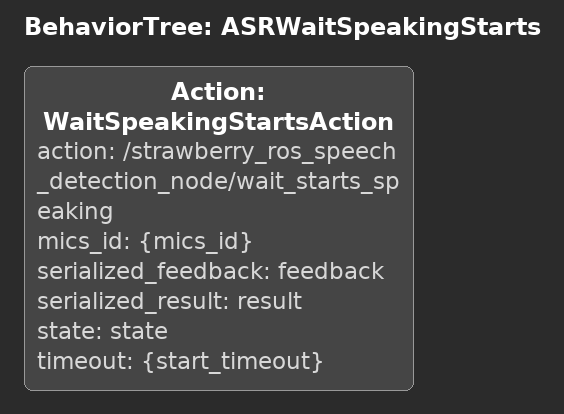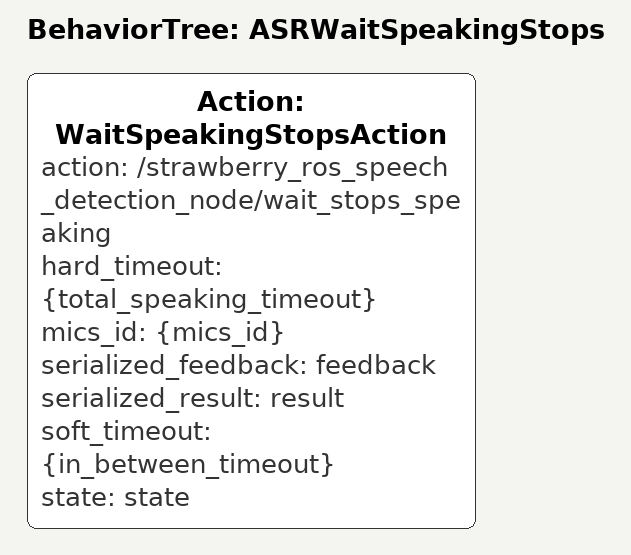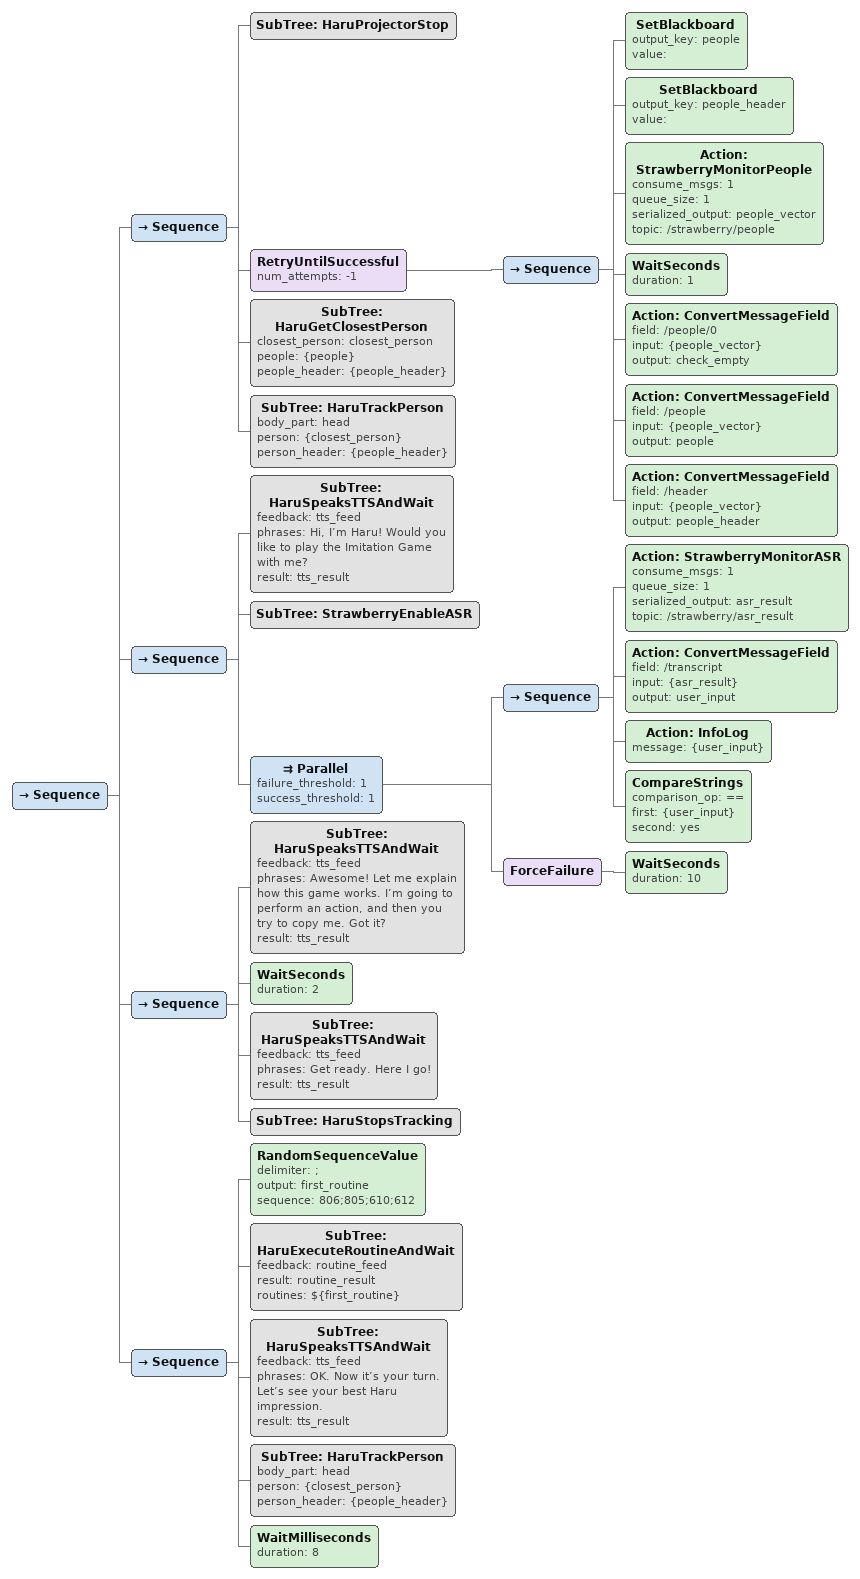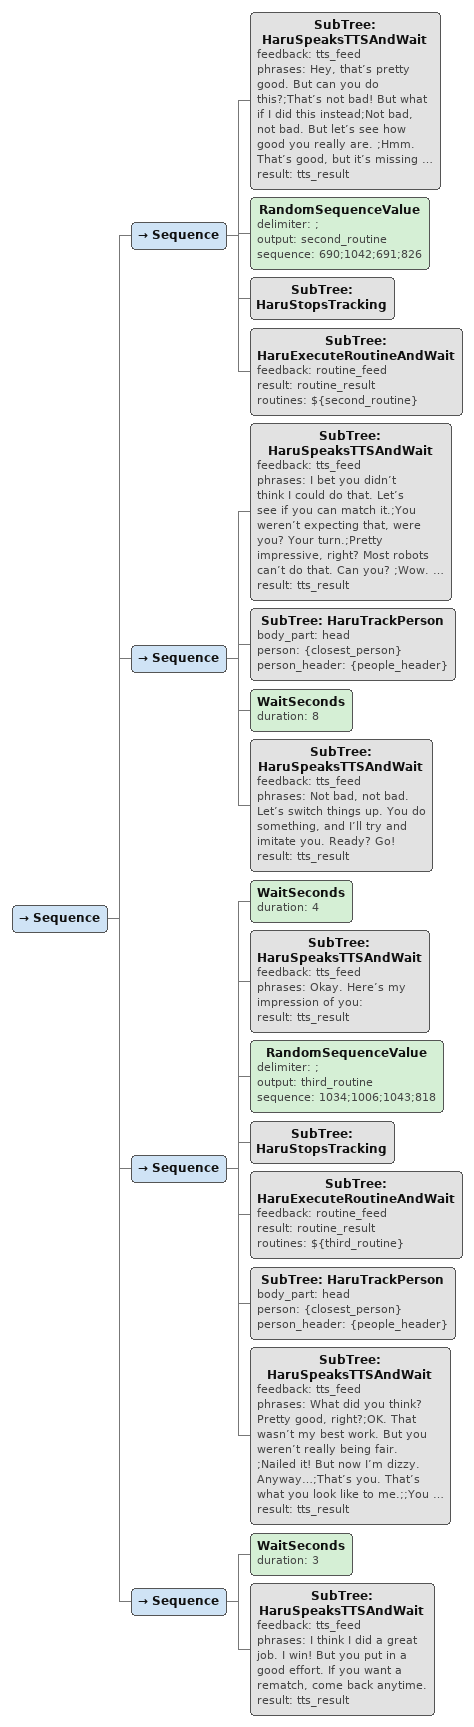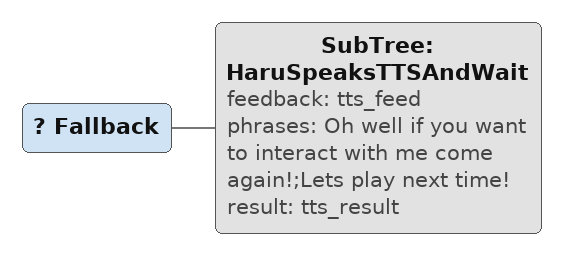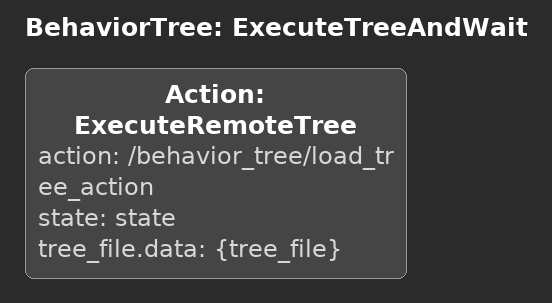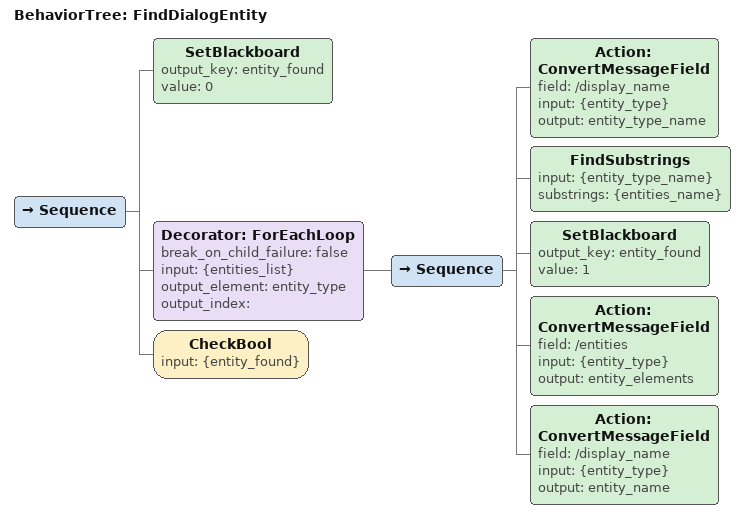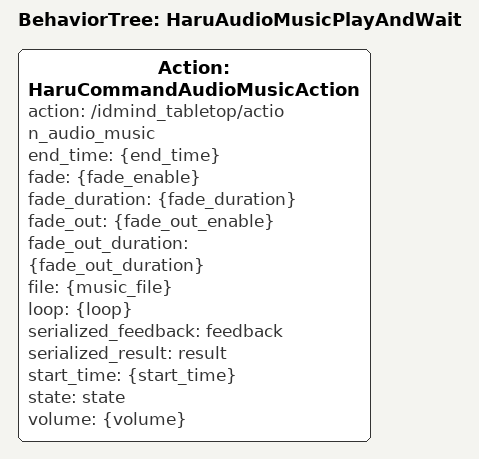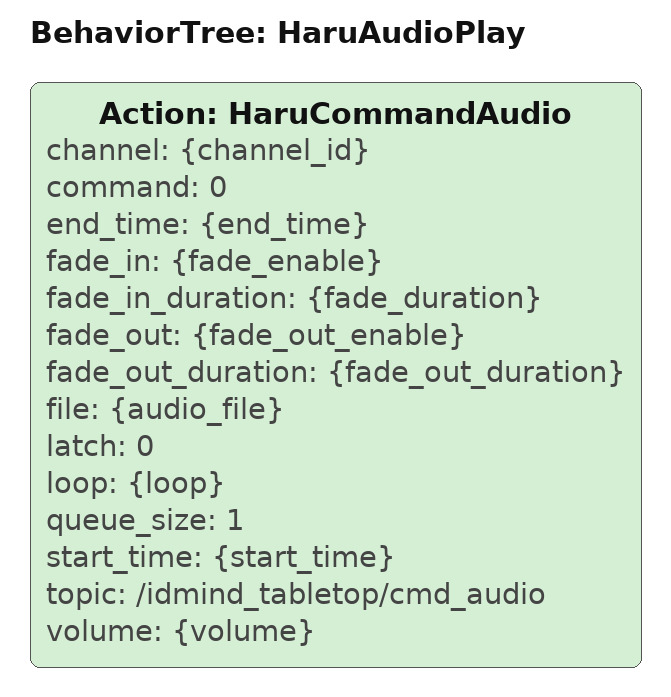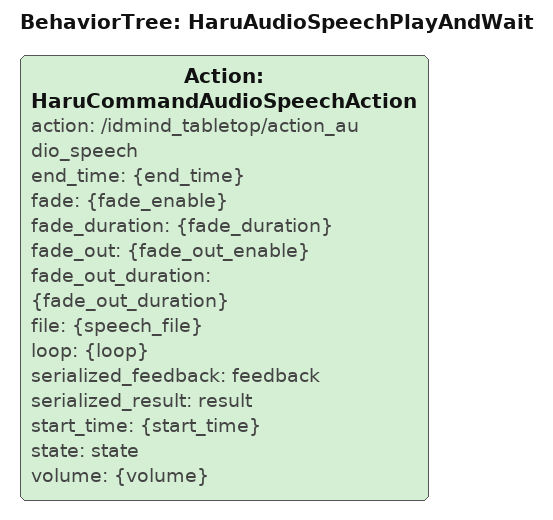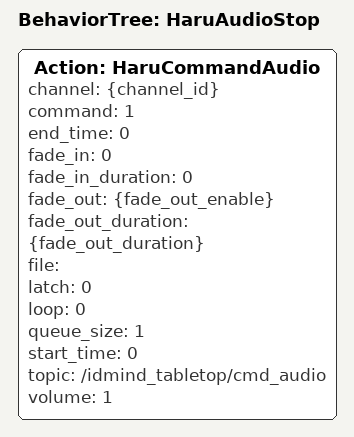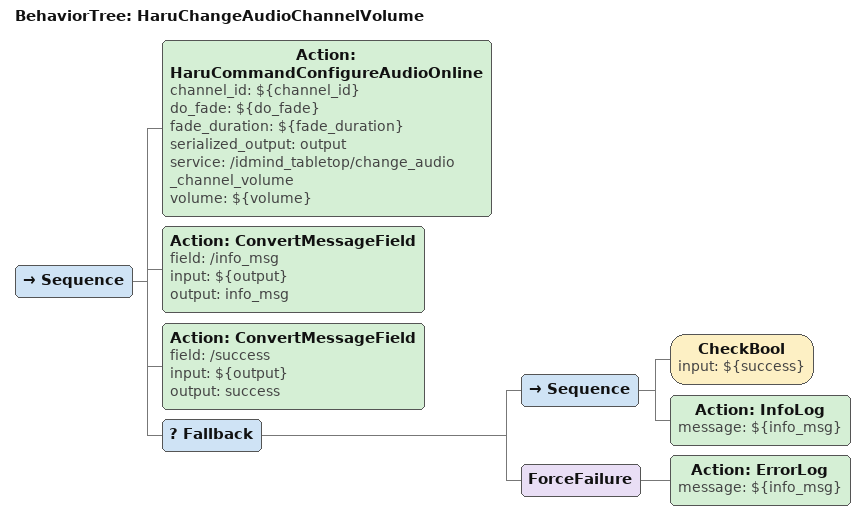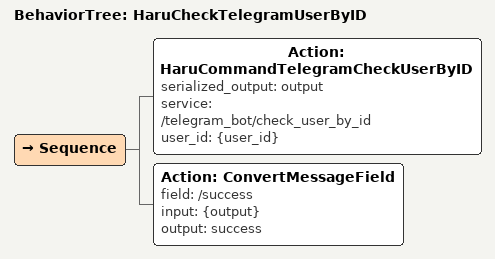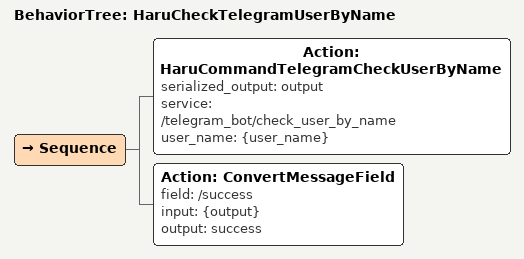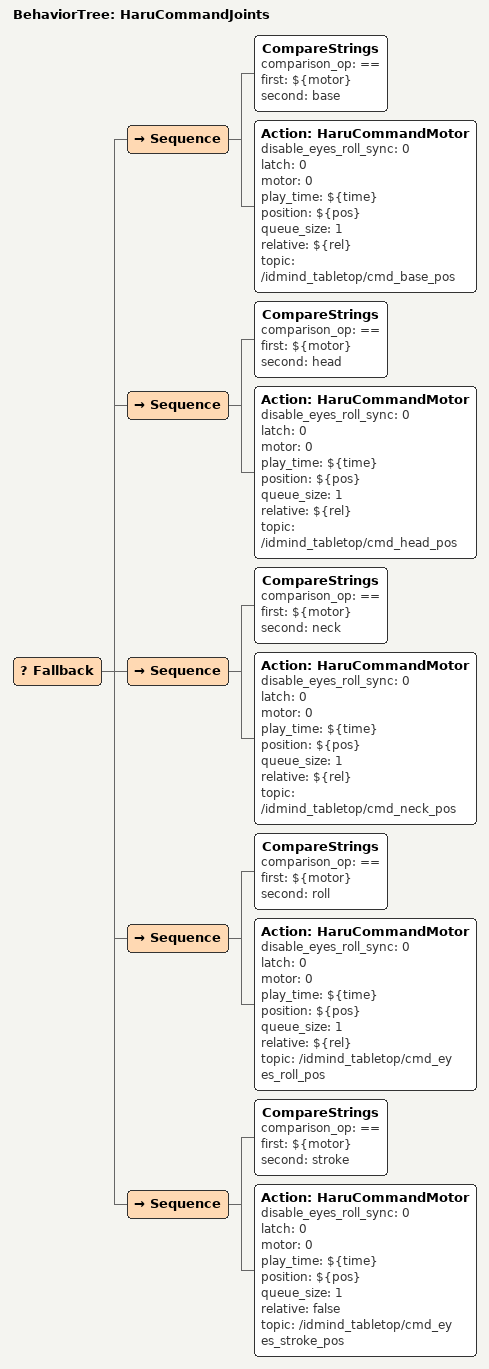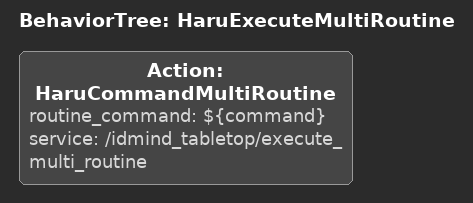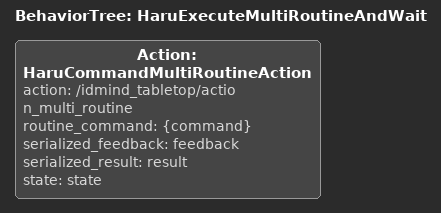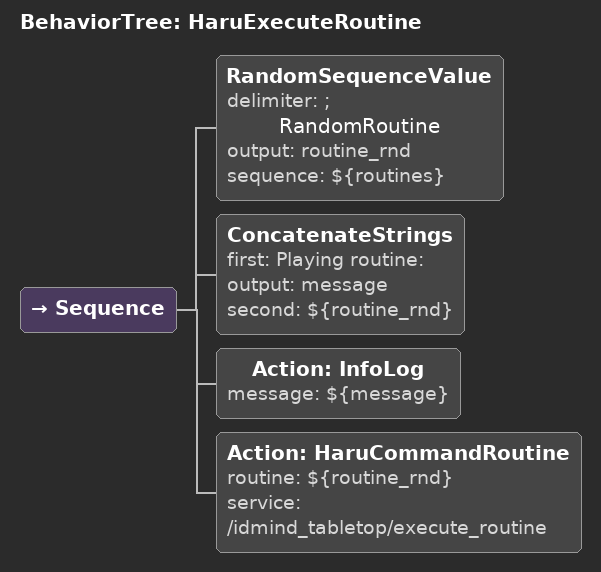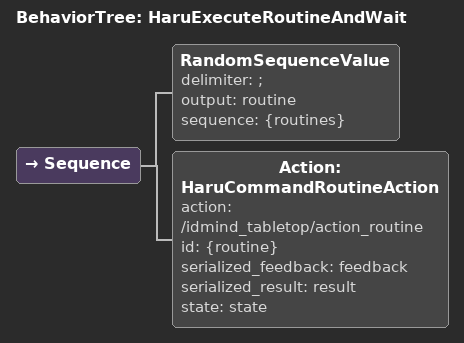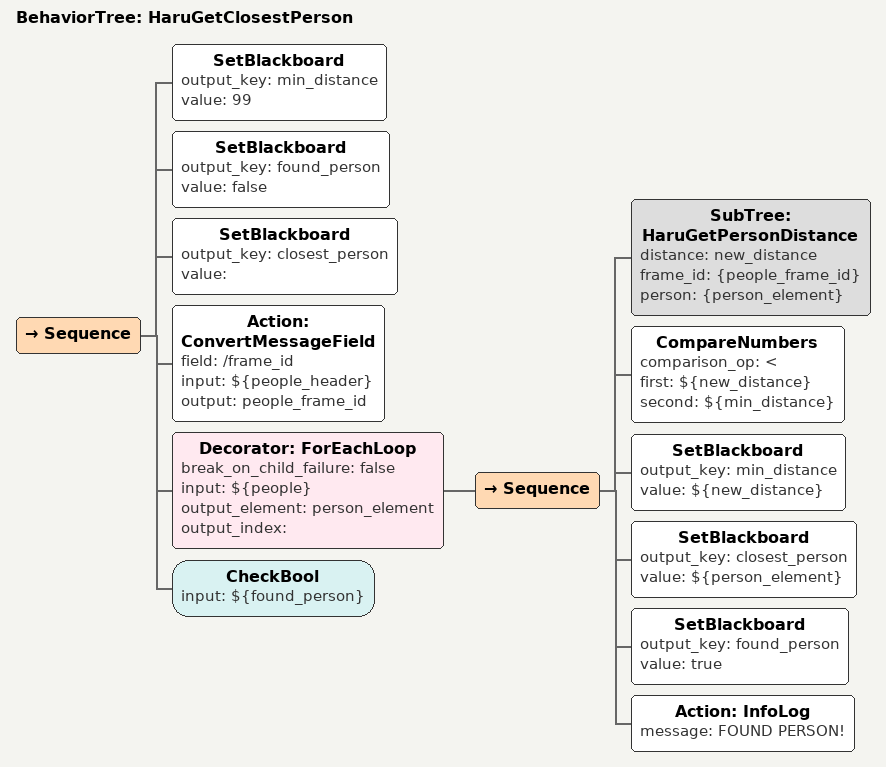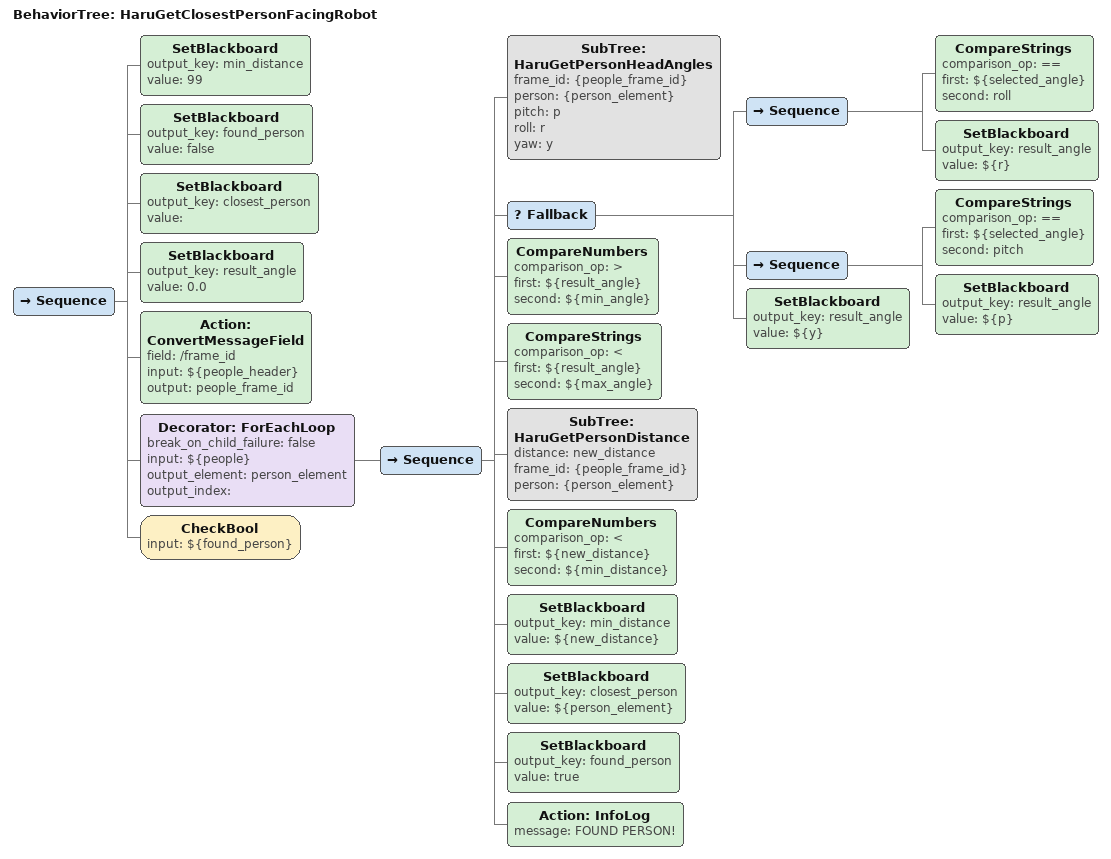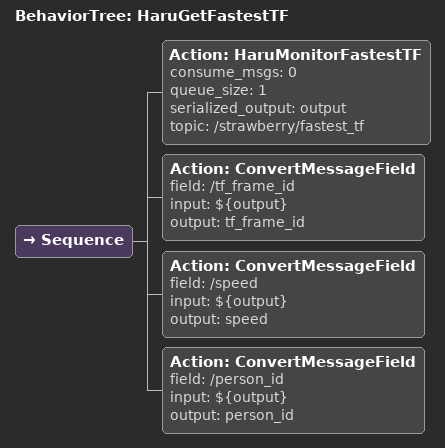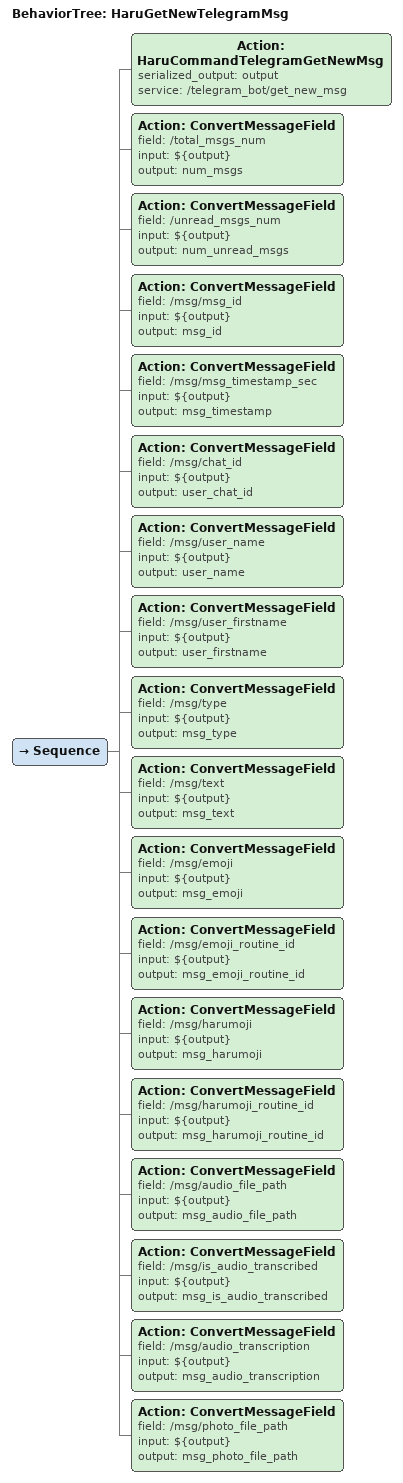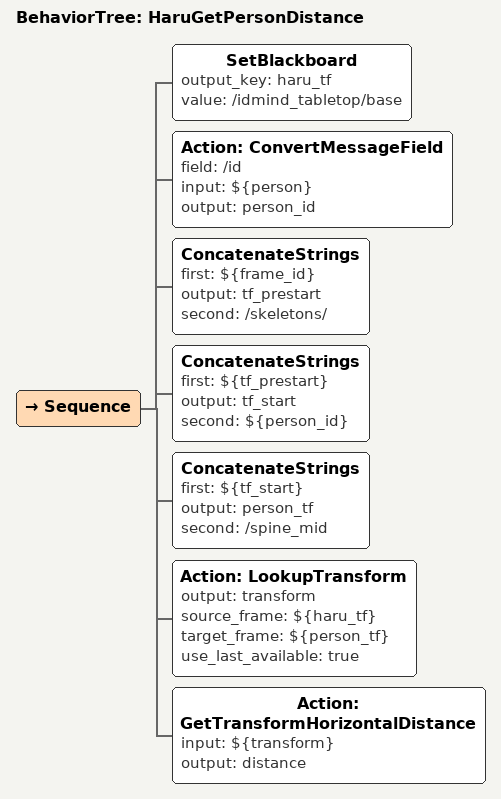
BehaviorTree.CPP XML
<BehaviorTree ID="ASRWaitSpeakingStarts">
    <Action ID="WaitSpeakingStartsAction" action="/strawberry_ros_speech_detection_node/wait_starts_speaking" mics_id="{mics_id}" serialized_feedback="feedback" serialized_result="result" state="state" timeout="{start_timeout}"/>
</BehaviorTree>

<BehaviorTree ID="ASRWaitSpeakingStops">
    <Action ID="WaitSpeakingStopsAction" action="/strawberry_ros_speech_detection_node/wait_stops_speaking" hard_timeout="{total_speaking_timeout}" mics_id="{mics_id}" serialized_feedback="feedback" serialized_result="result" soft_timeout="{in_between_timeout}" state="state"/>
</BehaviorTree>

<Sequence>
                <Sequence>
                    <SubTree ID="HaruProjectorStop"/>
                    <RetryUntilSuccessful num_attempts="-1">
                        <Sequence>
                            <SetBlackboard output_key="people" value=""/>
                            <SetBlackboard output_key="people_header" value=""/>
                            <Action ID="StrawberryMonitorPeople" consume_msgs="1" queue_size="1" serialized_output="people_vector" topic="/strawberry/people"/>
                            <WaitSeconds duration="1"/>
                            <Action ID="ConvertMessageField" field="/people/0" input="{people_vector}" output="check_empty"/>
                            <Action ID="ConvertMessageField" field="/people" input="{people_vector}" output="people"/>
                            <Action ID="ConvertMessageField" field="/header" input="{people_vector}" output="people_header"/>
                        </Sequence>
                    </RetryUntilSuccessful>
                    <SubTree ID="HaruGetClosestPerson" closest_person="closest_person" people="{people}" people_header="{people_header}"/>
                    <SubTree ID="HaruTrackPerson" body_part="head" person="{closest_person}" person_header="{people_header}"/>
                </Sequence>
                <Sequence>
                    <SubTree ID="HaruSpeaksTTSAndWait" feedback="tts_feed" phrases="Hi, I’m Haru! Would you like to play the Imitation Game with me?
" result="tts_result"/>
                    <SubTree ID="StrawberryEnableASR"/>
                    <Parallel failure_threshold="1" success_threshold="1">
                        <Sequence>
                            <Action ID="StrawberryMonitorASR" consume_msgs="1" queue_size="1" serialized_output="asr_result" topic="/strawberry/asr_result"/>
                            <Action ID="ConvertMessageField" field="/transcript" input="{asr_result}" output="user_input"/>
                            <Action ID="InfoLog" message="{user_input}"/>
                            <CompareStrings comparison_op="==" first="{user_input}" second="yes"/>
                        </Sequence>
                        <ForceFailure>
                            <WaitSeconds duration="10"/>
                        </ForceFailure>
                    </Parallel>
                </Sequence>
                <Sequence>
                    <SubTree ID="HaruSpeaksTTSAndWait" feedback="tts_feed" phrases="Awesome! Let me explain how this game works. I’m going to perform an action, and then you try to copy me. Got it? " result="tts_result"/>
                    <WaitSeconds duration="2"/>
                    <SubTree ID="HaruSpeaksTTSAndWait" feedback="tts_feed" phrases="Get ready. Here I go!
" result="tts_result"/>
                    <SubTree ID="HaruStopsTracking"/>
                </Sequence>
                <Sequence>
                    <RandomSequenceValue delimiter=";" output="first_routine" sequence="806;805;610;612"/>
                    <SubTree ID="HaruExecuteRoutineAndWait" feedback="routine_feed" result="routine_result" routines="${first_routine}"/>
                    <SubTree ID="HaruSpeaksTTSAndWait" feedback="tts_feed" phrases="OK. Now it’s your turn. Let’s see your best Haru impression.
" result="tts_result"/>
                    <SubTree ID="HaruTrackPerson" body_part="head" person="{closest_person}" person_header="{people_header}"/>
                    <WaitMilliseconds duration="8"/>
                </Sequence>
            </Sequence>

<Sequence>
                <Sequence>
                    <SubTree ID="HaruSpeaksTTSAndWait" feedback="tts_feed" phrases="Hey, that’s pretty good. But can you do this?;That’s not bad! But what if I did this instead;Not bad, not bad. But let’s see how good you really are.
;Hmm. That’s good, but it’s missing something. The x-factor. Let’s try again;Great job. But I was going easy on you. Let’s see if you can do this." result="tts_result"/>
                    <RandomSequenceValue delimiter=";" output="second_routine" sequence="690;1042;691;826"/>
                    <SubTree ID="HaruStopsTracking"/>
                    <SubTree ID="HaruExecuteRoutineAndWait" feedback="routine_feed" result="routine_result" routines="${second_routine}"/>
                </Sequence>
                <Sequence>
                    <SubTree ID="HaruSpeaksTTSAndWait" feedback="tts_feed" phrases="I bet you didn’t think I could do that. Let’s see if you can match it.;You weren’t expecting that, were you? Your turn.;Pretty impressive, right? Most robots can’t do that. Can you?
;Wow. Where did that come from? I surprise myself sometimes. Can you do that?
;That took me a long time to learn, but my hard work paid off. Now you try.
" result="tts_result"/>
                    <SubTree ID="HaruTrackPerson" body_part="head" person="{closest_person}" person_header="{people_header}"/>
                    <WaitSeconds duration="8"/>
                    <SubTree ID="HaruSpeaksTTSAndWait" feedback="tts_feed" phrases="Not bad, not bad. Let’s switch things up. You do something, and I’ll try and imitate you. Ready? Go!
" result="tts_result"/>
                </Sequence>
                <Sequence>
                    <WaitSeconds duration="4"/>
                    <SubTree ID="HaruSpeaksTTSAndWait" feedback="tts_feed" phrases="Okay. Here’s my impression of you:
" result="tts_result"/>
                    <RandomSequenceValue delimiter=";" output="third_routine" sequence="1034;1006;1043;818"/>
                    <SubTree ID="HaruStopsTracking"/>
                    <SubTree ID="HaruExecuteRoutineAndWait" feedback="routine_feed" result="routine_result" routines="${third_routine}"/>
                    <SubTree ID="HaruTrackPerson" body_part="head" person="{closest_person}" person_header="{people_header}"/>
                    <SubTree ID="HaruSpeaksTTSAndWait" feedback="tts_feed" phrases="What did you think? Pretty good, right?;OK. That wasn’t my best work. But you weren’t really being fair.
;Nailed it! But now I’m dizzy. Anyway…;That’s you. That’s what you look like to me.;;You should see your face. You’re stunned at how well I captured your essence." result="tts_result"/>
                </Sequence>
                <Sequence>
                    <WaitSeconds duration="3"/>
                    <SubTree ID="HaruSpeaksTTSAndWait" feedback="tts_feed" phrases="I think I did a great job. I win! But you put in a good effort. If you want a rematch, come back anytime." result="tts_result"/>
                </Sequence>
            </Sequence>

<Fallback>
    <SubTree ID="HaruSpeaksTTSAndWait" feedback="tts_feed" phrases="Oh well if you want to interact with me come again!;Lets play next time!" result="tts_result"/>
</Fallback>

<BehaviorTree ID="ExecuteTreeAndWait">
    <Action ID="ExecuteRemoteTree" action="/behavior_tree/load_tree_action" state="state" tree_file.data="{tree_file}"/>
</BehaviorTree>

<BehaviorTree ID="FindDialogEntity">
    <Sequence>
        <SetBlackboard output_key="entity_found" value="0"/>
        <Decorator ID="ForEachLoop" break_on_child_failure="false" input="{entities_list}" output_element="entity_type" output_index="">
            <Sequence>
                <Action ID="ConvertMessageField" field="/display_name" input="{entity_type}" output="entity_type_name"/>
                <FindSubstrings input="{entity_type_name}" substrings="{entities_name}"/>
                <SetBlackboard output_key="entity_found" value="1"/>
                <Action ID="ConvertMessageField" field="/entities" input="{entity_type}" output="entity_elements"/>
                <Action ID="ConvertMessageField" field="/display_name" input="{entity_type}" output="entity_name"/>
            </Sequence>
        </Decorator>
        <CheckBool input="{entity_found}"/>
    </Sequence>
</BehaviorTree>

<BehaviorTree ID="HaruAudioMusicPlayAndWait">
    <Action ID="HaruCommandAudioMusicAction" action="/idmind_tabletop/action_audio_music" end_time="{end_time}" fade="{fade_enable}" fade_duration="{fade_duration}" fade_out="{fade_out_enable}" fade_out_duration="{fade_out_duration}" file="{music_file}" loop="{loop}" serialized_feedback="feedback" serialized_result="result" start_time="{start_time}" state="state" volume="{volume}"/>
</BehaviorTree>

<BehaviorTree ID="HaruAudioPlay">
    <Action ID="HaruCommandAudio" channel="{channel_id}" command="0" end_time="{end_time}" fade_in="{fade_enable}" fade_in_duration="{fade_duration}" fade_out="{fade_out_enable}" fade_out_duration="{fade_out_duration}" file="{audio_file}" latch="0" loop="{loop}" queue_size="1" start_time="{start_time}" topic="/idmind_tabletop/cmd_audio" volume="{volume}"/>
</BehaviorTree>

<BehaviorTree ID="HaruAudioSpeechPlayAndWait">
    <Action ID="HaruCommandAudioSpeechAction" action="/idmind_tabletop/action_audio_speech" end_time="{end_time}" fade="{fade_enable}" fade_duration="{fade_duration}" fade_out="{fade_out_enable}" fade_out_duration="{fade_out_duration}" file="{speech_file}" loop="{loop}" serialized_feedback="feedback" serialized_result="result" start_time="{start_time}" state="state" volume="{volume}"/>
</BehaviorTree>

<BehaviorTree ID="HaruAudioStop">
    <Action ID="HaruCommandAudio" channel="{channel_id}" command="1" end_time="0" fade_in="0" fade_in_duration="0" fade_out="{fade_out_enable}" fade_out_duration="{fade_out_duration}" file="" latch="0" loop="0" queue_size="1" start_time="0" topic="/idmind_tabletop/cmd_audio" volume="1"/>
</BehaviorTree>

<BehaviorTree ID="HaruChangeAudioChannelVolume">
    <Sequence>
        <Action ID="HaruCommandConfigureAudioOnline" channel_id="${channel_id}" do_fade="${do_fade}" fade_duration="${fade_duration}" serialized_output="output" service="/idmind_tabletop/change_audio_channel_volume" volume="${volume}"/>
        <Action ID="ConvertMessageField" field="/info_msg" input="${output}" output="info_msg"/>
        <Action ID="ConvertMessageField" field="/success" input="${output}" output="success"/>
        <Fallback>
            <Sequence>
                <CheckBool input="${success}"/>
                <Action ID="InfoLog" message="${info_msg}"/>
            </Sequence>
            <ForceFailure>
                <Action ID="ErrorLog" message="${info_msg}"/>
            </ForceFailure>
        </Fallback>
    </Sequence>
</BehaviorTree>

<BehaviorTree ID="HaruCheckTelegramUserByID">
    <Sequence>
        <Action ID="HaruCommandTelegramCheckUserByID" serialized_output="output" service="/telegram_bot/check_user_by_id" user_id="{user_id}"/>
        <Action ID="ConvertMessageField" field="/success" input="{output}" output="success"/>
    </Sequence>
</BehaviorTree>

<BehaviorTree ID="HaruCheckTelegramUserByName">
    <Sequence>
        <Action ID="HaruCommandTelegramCheckUserByName" serialized_output="output" service="/telegram_bot/check_user_by_name" user_name="{user_name}"/>
        <Action ID="ConvertMessageField" field="/success" input="{output}" output="success"/>
    </Sequence>
</BehaviorTree>

<BehaviorTree ID="HaruCommandJoints">
    <Fallback>
        <Sequence>
            <CompareStrings comparison_op="==" first="${motor}" second="base"/>
            <Action ID="HaruCommandMotor" disable_eyes_roll_sync="0" latch="0" motor="0" play_time="${time}" position="${pos}" queue_size="1" relative="${rel}" topic="/idmind_tabletop/cmd_base_pos"/>
        </Sequence>
        <Sequence>
            <CompareStrings comparison_op="==" first="${motor}" second="head"/>
            <Action ID="HaruCommandMotor" disable_eyes_roll_sync="0" latch="0" motor="0" play_time="${time}" position="${pos}" queue_size="1" relative="${rel}" topic="/idmind_tabletop/cmd_head_pos"/>
        </Sequence>
        <Sequence>
            <CompareStrings comparison_op="==" first="${motor}" second="neck"/>
            <Action ID="HaruCommandMotor" disable_eyes_roll_sync="0" latch="0" motor="0" play_time="${time}" position="${pos}" queue_size="1" relative="${rel}" topic="/idmind_tabletop/cmd_neck_pos"/>
        </Sequence>
        <Sequence>
            <CompareStrings comparison_op="==" first="${motor}" second="roll"/>
            <Action ID="HaruCommandMotor" disable_eyes_roll_sync="0" latch="0" motor="0" play_time="${time}" position="${pos}" queue_size="1" relative="${rel}" topic="/idmind_tabletop/cmd_eyes_roll_pos"/>
        </Sequence>
        <Sequence>
            <CompareStrings comparison_op="==" first="${motor}" second="stroke"/>
            <Action ID="HaruCommandMotor" disable_eyes_roll_sync="0" latch="0" motor="0" play_time="${time}" position="${pos}" queue_size="1" relative="false" topic="/idmind_tabletop/cmd_eyes_stroke_pos"/>
        </Sequence>
    </Fallback>
</BehaviorTree>

<BehaviorTree ID="HaruExecuteMultiRoutine">
    <Action ID="HaruCommandMultiRoutine" routine_command="${command}" service="/idmind_tabletop/execute_multi_routine"/>
</BehaviorTree>

<BehaviorTree ID="HaruExecuteMultiRoutineAndWait">
    <Action ID="HaruCommandMultiRoutineAction" action="/idmind_tabletop/action_multi_routine" routine_command="{command}" serialized_feedback="feedback" serialized_result="result" state="state"/>
</BehaviorTree>

<BehaviorTree ID="HaruExecuteRoutine">
    <Sequence>
        <RandomSequenceValue delimiter=";" name="RandomRoutine" output="routine_rnd" sequence="${routines}"/>
        <ConcatenateStrings first="Playing routine: " output="message" second="${routine_rnd}"/>
        <Action ID="InfoLog" message="${message}"/>
        <Action ID="HaruCommandRoutine" routine="${routine_rnd}" service="/idmind_tabletop/execute_routine"/>
    </Sequence>
</BehaviorTree>

<BehaviorTree ID="HaruExecuteRoutineAndWait">
    <Sequence>
        <RandomSequenceValue delimiter=";" output="routine" sequence="{routines}"/>
        <Action ID="HaruCommandRoutineAction" action="/idmind_tabletop/action_routine" id="{routine}" serialized_feedback="feedback" serialized_result="result" state="state"/>
    </Sequence>
</BehaviorTree>

<BehaviorTree ID="HaruGetClosestPerson">
    <Sequence>
        <SetBlackboard output_key="min_distance" value="99"/>
        <SetBlackboard output_key="found_person" value="false"/>
        <SetBlackboard output_key="closest_person" value=""/>
        <Action ID="ConvertMessageField" field="/frame_id" input="${people_header}" output="people_frame_id"/>
        <Decorator ID="ForEachLoop" break_on_child_failure="false" input="${people}" output_element="person_element" output_index="">
            <Sequence>
                <SubTree ID="HaruGetPersonDistance" distance="new_distance" frame_id="{people_frame_id}" person="{person_element}"/>
                <CompareNumbers comparison_op="&lt;" first="${new_distance}" second="${min_distance}"/>
                <SetBlackboard output_key="min_distance" value="${new_distance}"/>
                <SetBlackboard output_key="closest_person" value="${person_element}"/>
                <SetBlackboard output_key="found_person" value="true"/>
                <Action ID="InfoLog" message="FOUND PERSON!"/>
            </Sequence>
        </Decorator>
        <CheckBool input="${found_person}"/>
    </Sequence>
</BehaviorTree>

<BehaviorTree ID="HaruGetClosestPersonFacingRobot">
    <Sequence>
        <SetBlackboard output_key="min_distance" value="99"/>
        <SetBlackboard output_key="found_person" value="false"/>
        <SetBlackboard output_key="closest_person" value=""/>
        <SetBlackboard output_key="result_angle" value="0.0"/>
        <Action ID="ConvertMessageField" field="/frame_id" input="${people_header}" output="people_frame_id"/>
        <Decorator ID="ForEachLoop" break_on_child_failure="false" input="${people}" output_element="person_element" output_index="">
            <Sequence>
                <SubTree ID="HaruGetPersonHeadAngles" frame_id="{people_frame_id}" person="{person_element}" pitch="p" roll="r" yaw="y"/>
                <Fallback>
                    <Sequence>
                        <CompareStrings comparison_op="==" first="${selected_angle}" second="roll"/>
                        <SetBlackboard output_key="result_angle" value="${r}"/>
                    </Sequence>
                    <Sequence>
                        <CompareStrings comparison_op="==" first="${selected_angle}" second="pitch"/>
                        <SetBlackboard output_key="result_angle" value="${p}"/>
                    </Sequence>
                    <SetBlackboard output_key="result_angle" value="${y}"/>
                </Fallback>
                <CompareNumbers comparison_op=">" first="${result_angle}" second="${min_angle}"/>
                <CompareStrings comparison_op="&lt;" first="${result_angle}" second="${max_angle}"/>
                <SubTree ID="HaruGetPersonDistance" distance="new_distance" frame_id="{people_frame_id}" person="{person_element}"/>
                <CompareNumbers comparison_op="&lt;" first="${new_distance}" second="${min_distance}"/>
                <SetBlackboard output_key="min_distance" value="${new_distance}"/>
                <SetBlackboard output_key="closest_person" value="${person_element}"/>
                <SetBlackboard output_key="found_person" value="true"/>
                <Action ID="InfoLog" message="FOUND PERSON!"/>
            </Sequence>
        </Decorator>
        <CheckBool input="${found_person}"/>
    </Sequence>
</BehaviorTree>

<BehaviorTree ID="HaruGetFastestTF">
    <Sequence>
        <Action ID="HaruMonitorFastestTF" consume_msgs="0" queue_size="1" serialized_output="output" topic="/strawberry/fastest_tf"/>
        <Action ID="ConvertMessageField" field="/tf_frame_id" input="${output}" output="tf_frame_id"/>
        <Action ID="ConvertMessageField" field="/speed" input="${output}" output="speed"/>
        <Action ID="ConvertMessageField" field="/person_id" input="${output}" output="person_id"/>
    </Sequence>
</BehaviorTree>

<BehaviorTree ID="HaruGetNewTelegramMsg">
    <Sequence>
        <Action ID="HaruCommandTelegramGetNewMsg" serialized_output="output" service="/telegram_bot/get_new_msg"/>
        <Action ID="ConvertMessageField" field="/total_msgs_num" input="${output}" output="num_msgs"/>
        <Action ID="ConvertMessageField" field="/unread_msgs_num" input="${output}" output="num_unread_msgs"/>
        <Action ID="ConvertMessageField" field="/msg/msg_id" input="${output}" output="msg_id"/>
        <Action ID="ConvertMessageField" field="/msg/msg_timestamp_sec" input="${output}" output="msg_timestamp"/>
        <Action ID="ConvertMessageField" field="/msg/chat_id" input="${output}" output="user_chat_id"/>
        <Action ID="ConvertMessageField" field="/msg/user_name" input="${output}" output="user_name"/>
        <Action ID="ConvertMessageField" field="/msg/user_firstname" input="${output}" output="user_firstname"/>
        <Action ID="ConvertMessageField" field="/msg/type" input="${output}" output="msg_type"/>
        <Action ID="ConvertMessageField" field="/msg/text" input="${output}" output="msg_text"/>
        <Action ID="ConvertMessageField" field="/msg/emoji" input="${output}" output="msg_emoji"/>
        <Action ID="ConvertMessageField" field="/msg/emoji_routine_id" input="${output}" output="msg_emoji_routine_id"/>
        <Action ID="ConvertMessageField" field="/msg/harumoji" input="${output}" output="msg_harumoji"/>
        <Action ID="ConvertMessageField" field="/msg/harumoji_routine_id" input="${output}" output="msg_harumoji_routine_id"/>
        <Action ID="ConvertMessageField" field="/msg/audio_file_path" input="${output}" output="msg_audio_file_path"/>
        <Action ID="ConvertMessageField" field="/msg/is_audio_transcribed" input="${output}" output="msg_is_audio_transcribed"/>
        <Action ID="ConvertMessageField" field="/msg/audio_transcription" input="${output}" output="msg_audio_transcription"/>
        <Action ID="ConvertMessageField" field="/msg/photo_file_path" input="${output}" output="msg_photo_file_path"/>
    </Sequence>
</BehaviorTree>

<BehaviorTree ID="HaruGetPersonDistance">
    <Sequence>
        <SetBlackboard output_key="haru_tf" value="/idmind_tabletop/base"/>
        <Action ID="ConvertMessageField" field="/id" input="${person}" output="person_id"/>
        <ConcatenateStrings first="${frame_id}" output="tf_prestart" second="/skeletons/"/>
        <ConcatenateStrings first="${tf_prestart}" output="tf_start" second="${person_id}"/>
        <ConcatenateStrings first="${tf_start}" output="person_tf" second="/spine_mid"/>
        <Action ID="LookupTransform" output="transform" source_frame="${haru_tf}" target_frame="${person_tf}" use_last_available="true"/>
        <Action ID="GetTransformHorizontalDistance" input="${transform}" output="distance"/>
    </Sequence>
</BehaviorTree>
